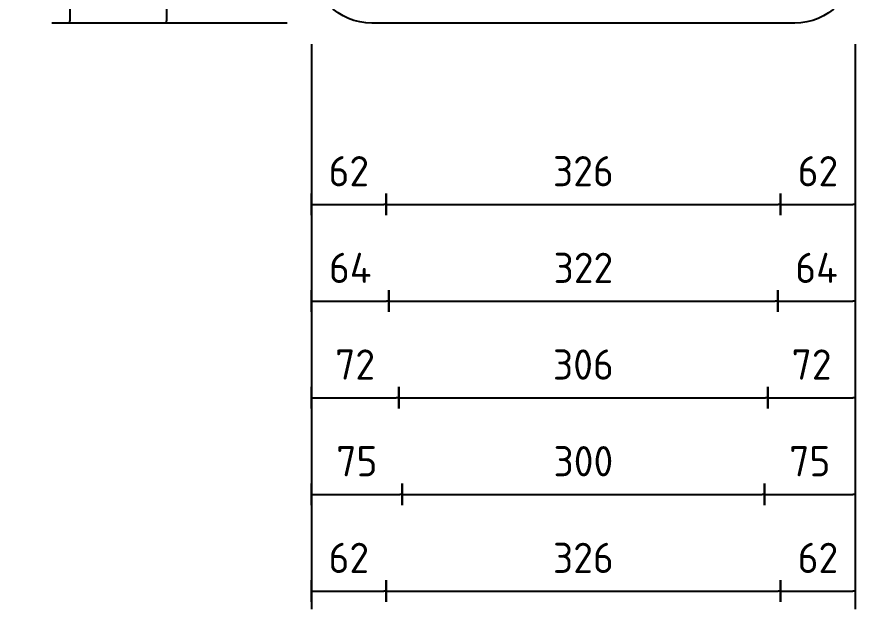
# Model space of a CAD drawing. Extents: x 0 to 420, y 0 to 297.
# Drawn here: x 253.8 to 323.2, y 101.4 to 150.5 of the extents above; entities that cross this region are included whole.
import ezdxf

# ---------------------------------------------------------------- set-up
doc = ezdxf.new("R2010")
doc.units = 0
doc.layers.get('0').update_dxf_attribs({"linetype": 'CONTINUOUS'})
doc.layers.get('DEFPOINTS').update_dxf_attribs({"linetype": 'CONTINUOUS'})
doc.layers.add('L35', color=3, linetype='CONTINUOUS')
doc.layers.add('T25', color=1, linetype='CONTINUOUS')
doc.styles.add('ISO', font='iso3098b.shx')
doc.dimstyles.new('SIGNSDIM', dxfattribs={"dimtxt": 2.5, "dimasz": 0.2, "dimexe": 1.5, "dimexo": 2, "dimgap": 1.5, "dimtad": 1, "dimdec": 4, "dimlfac": 10, "dimrnd": 1, "dimdsep": 46, "dimtxsty": 'ISO', "dimblk": 'SGNDIM', "dimcen": 2.5, "dimse2": 1, "dimadec": 0, "dimazin": 0, "dimtfac": 1, "dimtdec": 4, "dimtix": 1, "dimtmove": 0, "dimatfit": 3, "dimldrblk": 'SGNDIM', "dimfxl": 1, "dimtolj": 1, "dimtzin": 0, "dimarcsym": 0})

# ---------------------------------------------------------------- blocks, each defined once
blk = doc.blocks.new('SGNDIM')
for p, q in [((0, 4.5), (0, -4.5)), ((0, 0), (-1, 0))]:
    blk.add_line(p, q)
blk = doc.blocks.new('*D47')
at = {"layer": 'DEFPOINTS', "color": 0, "transparency": 16777216}
for p in [(278.153, 157.443), (266.153, 149.943), (278.153, 149.943)]:
    blk.add_point(p, dxfattribs=at)
at = {"layer": 'T25', "color": 0, "lineweight": -2, "transparency": 16777216}
for p, q in [((266.153, 157.243), (266.153, 150.143)), ((276.153, 149.943), (264.653, 149.943))]:
    blk.add_line(p, q, dxfattribs=at)
at = {"layer": 'T25', "color": 0, "lineweight": -2, "transparency": 16777216, "xscale": 0.2, "yscale": 0.2, "zscale": 0.2}
for p, rotation in [((266.153, 157.443), 90), ((266.153, 149.943), 270)]:
    blk.add_blockref('SGNDIM', p, dxfattribs=dict(at, rotation=rotation))
at = {"layer": 'T25', "color": 0, "transparency": 16777216, "insert": (263.403, 153.693), "char_height": 2.5, "attachment_point": 5, "rotation": 90, "style": 'ISO'}
blk.add_mtext('\\A1;75', dxfattribs=at)
blk = doc.blocks.new('*D58')
at = {"layer": 'DEFPOINTS', "color": 0, "transparency": 16777216}
for p in [(316.977, 149.565), (323.153, 149.565), (323.153, 102.943)]:
    blk.add_point(p, dxfattribs=at)
at = {"layer": 'T25', "color": 0, "lineweight": -2, "transparency": 16777216}
for p, q in [((323.153, 147.565), (323.153, 101.443)), ((317.177, 102.943), (322.953, 102.943))]:
    blk.add_line(p, q, dxfattribs=at)
at = {"layer": 'T25', "color": 0, "lineweight": -2, "transparency": 16777216, "xscale": 0.2, "yscale": 0.2, "zscale": 0.2, "rotation": 180}
blk.add_blockref('SGNDIM', (316.977, 102.943), dxfattribs=at)
at = {"layer": 'T25', "color": 0, "lineweight": -2, "transparency": 16777216, "xscale": 0.2, "yscale": 0.2, "zscale": 0.2}
blk.add_blockref('SGNDIM', (323.153, 102.943), dxfattribs=at)
at = {"layer": 'T25', "color": 0, "transparency": 16777216, "insert": (320.065, 105.693), "char_height": 2.5, "attachment_point": 5, "style": 'ISO'}
blk.add_mtext('\\A1;62', dxfattribs=at)
blk = doc.blocks.new('*D59')
at = {"layer": 'DEFPOINTS', "color": 0, "transparency": 16777216}
for p in [(284.329, 150.088), (316.977, 150.088), (316.977, 102.943)]:
    blk.add_point(p, dxfattribs=at)
at = {"layer": 'T25', "color": 0, "lineweight": -2, "transparency": 16777216}
blk.add_line((284.529, 102.943), (316.777, 102.943), dxfattribs=at)
at = {"layer": 'T25', "color": 0, "lineweight": -2, "transparency": 16777216, "xscale": 0.2, "yscale": 0.2, "zscale": 0.2, "rotation": 180}
blk.add_blockref('SGNDIM', (284.329, 102.943), dxfattribs=at)
at = {"layer": 'T25', "color": 0, "lineweight": -2, "transparency": 16777216, "xscale": 0.2, "yscale": 0.2, "zscale": 0.2}
blk.add_blockref('SGNDIM', (316.977, 102.943), dxfattribs=at)
at = {"layer": 'T25', "color": 0, "transparency": 16777216, "insert": (300.653, 105.693), "char_height": 2.5, "attachment_point": 5, "style": 'ISO'}
blk.add_mtext('\\A1;326', dxfattribs=at)
blk = doc.blocks.new('*D60')
at = {"layer": 'DEFPOINTS', "color": 0, "transparency": 16777216}
for p in [(278.153, 149.565), (284.329, 149.565), (284.329, 102.943)]:
    blk.add_point(p, dxfattribs=at)
at = {"layer": 'T25', "color": 0, "lineweight": -2, "transparency": 16777216}
for p, q in [((278.153, 147.565), (278.153, 101.443)), ((278.353, 102.943), (284.129, 102.943))]:
    blk.add_line(p, q, dxfattribs=at)
at = {"layer": 'T25', "color": 0, "lineweight": -2, "transparency": 16777216, "xscale": 0.2, "yscale": 0.2, "zscale": 0.2, "rotation": 180}
blk.add_blockref('SGNDIM', (278.153, 102.943), dxfattribs=at)
at = {"layer": 'T25', "color": 0, "lineweight": -2, "transparency": 16777216, "xscale": 0.2, "yscale": 0.2, "zscale": 0.2}
blk.add_blockref('SGNDIM', (284.329, 102.943), dxfattribs=at)
at = {"layer": 'T25', "color": 0, "transparency": 16777216, "insert": (281.241, 105.693), "char_height": 2.5, "attachment_point": 5, "style": 'ISO'}
blk.add_mtext('\\A1;62', dxfattribs=at)
blk = doc.blocks.new('*D61')
at = {"layer": 'DEFPOINTS', "color": 0, "transparency": 16777216}
for p in [(315.638, 150.204), (323.153, 150.204), (323.153, 110.943)]:
    blk.add_point(p, dxfattribs=at)
at = {"layer": 'T25', "color": 0, "lineweight": -2, "transparency": 16777216}
for p, q in [((323.153, 148.204), (323.153, 109.443)), ((315.838, 110.943), (322.953, 110.943))]:
    blk.add_line(p, q, dxfattribs=at)
at = {"layer": 'T25', "color": 0, "lineweight": -2, "transparency": 16777216, "xscale": 0.2, "yscale": 0.2, "zscale": 0.2, "rotation": 180}
blk.add_blockref('SGNDIM', (315.638, 110.943), dxfattribs=at)
at = {"layer": 'T25', "color": 0, "lineweight": -2, "transparency": 16777216, "xscale": 0.2, "yscale": 0.2, "zscale": 0.2}
blk.add_blockref('SGNDIM', (323.153, 110.943), dxfattribs=at)
at = {"layer": 'T25', "color": 0, "transparency": 16777216, "insert": (319.396, 113.693), "char_height": 2.5, "attachment_point": 5, "style": 'ISO'}
blk.add_mtext('\\A1;75', dxfattribs=at)
blk = doc.blocks.new('*D62')
at = {"layer": 'DEFPOINTS', "color": 0, "transparency": 16777216}
for p in [(285.667, 149.814), (315.638, 149.814), (315.638, 110.943)]:
    blk.add_point(p, dxfattribs=at)
at = {"layer": 'T25', "color": 0, "lineweight": -2, "transparency": 16777216}
blk.add_line((285.867, 110.943), (315.438, 110.943), dxfattribs=at)
at = {"layer": 'T25', "color": 0, "lineweight": -2, "transparency": 16777216, "xscale": 0.2, "yscale": 0.2, "zscale": 0.2, "rotation": 180}
blk.add_blockref('SGNDIM', (285.667, 110.943), dxfattribs=at)
at = {"layer": 'T25', "color": 0, "lineweight": -2, "transparency": 16777216, "xscale": 0.2, "yscale": 0.2, "zscale": 0.2}
blk.add_blockref('SGNDIM', (315.638, 110.943), dxfattribs=at)
at = {"layer": 'T25', "color": 0, "transparency": 16777216, "insert": (300.653, 113.693), "char_height": 2.5, "attachment_point": 5, "style": 'ISO'}
blk.add_mtext('\\A1;300', dxfattribs=at)
blk = doc.blocks.new('*D63')
at = {"layer": 'DEFPOINTS', "color": 0, "transparency": 16777216}
for p in [(278.153, 150.204), (285.667, 150.204), (285.667, 110.943)]:
    blk.add_point(p, dxfattribs=at)
at = {"layer": 'T25', "color": 0, "lineweight": -2, "transparency": 16777216}
for p, q in [((278.153, 148.204), (278.153, 109.443)), ((278.353, 110.943), (285.467, 110.943))]:
    blk.add_line(p, q, dxfattribs=at)
at = {"layer": 'T25', "color": 0, "lineweight": -2, "transparency": 16777216, "xscale": 0.2, "yscale": 0.2, "zscale": 0.2, "rotation": 180}
blk.add_blockref('SGNDIM', (278.153, 110.943), dxfattribs=at)
at = {"layer": 'T25', "color": 0, "lineweight": -2, "transparency": 16777216, "xscale": 0.2, "yscale": 0.2, "zscale": 0.2}
blk.add_blockref('SGNDIM', (285.667, 110.943), dxfattribs=at)
at = {"layer": 'T25', "color": 0, "transparency": 16777216, "insert": (281.91, 113.693), "char_height": 2.5, "attachment_point": 5, "style": 'ISO'}
blk.add_mtext('\\A1;75', dxfattribs=at)
blk = doc.blocks.new('*D64')
at = {"layer": 'DEFPOINTS', "color": 0, "transparency": 16777216}
for p in [(315.933, 149.73), (323.153, 149.73), (323.153, 118.943)]:
    blk.add_point(p, dxfattribs=at)
at = {"layer": 'T25', "color": 0, "lineweight": -2, "transparency": 16777216}
for p, q in [((323.153, 147.73), (323.153, 117.443)), ((316.133, 118.943), (322.953, 118.943))]:
    blk.add_line(p, q, dxfattribs=at)
at = {"layer": 'T25', "color": 0, "lineweight": -2, "transparency": 16777216, "xscale": 0.2, "yscale": 0.2, "zscale": 0.2, "rotation": 180}
blk.add_blockref('SGNDIM', (315.933, 118.943), dxfattribs=at)
at = {"layer": 'T25', "color": 0, "lineweight": -2, "transparency": 16777216, "xscale": 0.2, "yscale": 0.2, "zscale": 0.2}
blk.add_blockref('SGNDIM', (323.153, 118.943), dxfattribs=at)
at = {"layer": 'T25', "color": 0, "transparency": 16777216, "insert": (319.543, 121.693), "char_height": 2.5, "attachment_point": 5, "style": 'ISO'}
blk.add_mtext('\\A1;72', dxfattribs=at)
blk = doc.blocks.new('*D65')
at = {"layer": 'DEFPOINTS', "color": 0, "transparency": 16777216}
for p in [(285.373, 150.045), (315.933, 150.045), (315.933, 118.943)]:
    blk.add_point(p, dxfattribs=at)
at = {"layer": 'T25', "color": 0, "lineweight": -2, "transparency": 16777216}
blk.add_line((285.573, 118.943), (315.733, 118.943), dxfattribs=at)
at = {"layer": 'T25', "color": 0, "lineweight": -2, "transparency": 16777216, "xscale": 0.2, "yscale": 0.2, "zscale": 0.2, "rotation": 180}
blk.add_blockref('SGNDIM', (285.373, 118.943), dxfattribs=at)
at = {"layer": 'T25', "color": 0, "lineweight": -2, "transparency": 16777216, "xscale": 0.2, "yscale": 0.2, "zscale": 0.2}
blk.add_blockref('SGNDIM', (315.933, 118.943), dxfattribs=at)
at = {"layer": 'T25', "color": 0, "transparency": 16777216, "insert": (300.653, 121.693), "char_height": 2.5, "attachment_point": 5, "style": 'ISO'}
blk.add_mtext('\\A1;306', dxfattribs=at)
blk = doc.blocks.new('*D66')
at = {"layer": 'DEFPOINTS', "color": 0, "transparency": 16777216}
for p in [(278.153, 149.73), (285.373, 149.73), (285.373, 118.943)]:
    blk.add_point(p, dxfattribs=at)
at = {"layer": 'T25', "color": 0, "lineweight": -2, "transparency": 16777216}
for p, q in [((278.153, 147.73), (278.153, 117.443)), ((278.353, 118.943), (285.173, 118.943))]:
    blk.add_line(p, q, dxfattribs=at)
at = {"layer": 'T25', "color": 0, "lineweight": -2, "transparency": 16777216, "xscale": 0.2, "yscale": 0.2, "zscale": 0.2, "rotation": 180}
blk.add_blockref('SGNDIM', (278.153, 118.943), dxfattribs=at)
at = {"layer": 'T25', "color": 0, "lineweight": -2, "transparency": 16777216, "xscale": 0.2, "yscale": 0.2, "zscale": 0.2}
blk.add_blockref('SGNDIM', (285.373, 118.943), dxfattribs=at)
at = {"layer": 'T25', "color": 0, "transparency": 16777216, "insert": (281.763, 121.693), "char_height": 2.5, "attachment_point": 5, "style": 'ISO'}
blk.add_mtext('\\A1;72', dxfattribs=at)
blk = doc.blocks.new('*D67')
at = {"layer": 'DEFPOINTS', "color": 0, "transparency": 16777216}
for p in [(316.74, 150.084), (323.153, 150.084), (323.153, 126.943)]:
    blk.add_point(p, dxfattribs=at)
at = {"layer": 'T25', "color": 0, "lineweight": -2, "transparency": 16777216}
for p, q in [((323.153, 148.084), (323.153, 125.443)), ((316.94, 126.943), (322.953, 126.943))]:
    blk.add_line(p, q, dxfattribs=at)
at = {"layer": 'T25', "color": 0, "lineweight": -2, "transparency": 16777216, "xscale": 0.2, "yscale": 0.2, "zscale": 0.2, "rotation": 180}
blk.add_blockref('SGNDIM', (316.74, 126.943), dxfattribs=at)
at = {"layer": 'T25', "color": 0, "lineweight": -2, "transparency": 16777216, "xscale": 0.2, "yscale": 0.2, "zscale": 0.2}
blk.add_blockref('SGNDIM', (323.153, 126.943), dxfattribs=at)
at = {"layer": 'T25', "color": 0, "transparency": 16777216, "insert": (319.947, 129.693), "char_height": 2.5, "attachment_point": 5, "style": 'ISO'}
blk.add_mtext('\\A1;64', dxfattribs=at)
blk = doc.blocks.new('*D68')
at = {"layer": 'DEFPOINTS', "color": 0, "transparency": 16777216}
for p in [(284.565, 149.888), (316.74, 149.888), (316.74, 126.943)]:
    blk.add_point(p, dxfattribs=at)
at = {"layer": 'T25', "color": 0, "lineweight": -2, "transparency": 16777216}
blk.add_line((284.765, 126.943), (316.54, 126.943), dxfattribs=at)
at = {"layer": 'T25', "color": 0, "lineweight": -2, "transparency": 16777216, "xscale": 0.2, "yscale": 0.2, "zscale": 0.2, "rotation": 180}
blk.add_blockref('SGNDIM', (284.565, 126.943), dxfattribs=at)
at = {"layer": 'T25', "color": 0, "lineweight": -2, "transparency": 16777216, "xscale": 0.2, "yscale": 0.2, "zscale": 0.2}
blk.add_blockref('SGNDIM', (316.74, 126.943), dxfattribs=at)
at = {"layer": 'T25', "color": 0, "transparency": 16777216, "insert": (300.653, 129.693), "char_height": 2.5, "attachment_point": 5, "style": 'ISO'}
blk.add_mtext('\\A1;322', dxfattribs=at)
blk = doc.blocks.new('*D69')
at = {"layer": 'DEFPOINTS', "color": 0, "transparency": 16777216}
for p in [(278.153, 150.084), (284.565, 150.084), (284.565, 126.943)]:
    blk.add_point(p, dxfattribs=at)
at = {"layer": 'T25', "color": 0, "lineweight": -2, "transparency": 16777216}
for p, q in [((278.153, 148.084), (278.153, 125.443)), ((278.353, 126.943), (284.365, 126.943))]:
    blk.add_line(p, q, dxfattribs=at)
at = {"layer": 'T25', "color": 0, "lineweight": -2, "transparency": 16777216, "xscale": 0.2, "yscale": 0.2, "zscale": 0.2, "rotation": 180}
blk.add_blockref('SGNDIM', (278.153, 126.943), dxfattribs=at)
at = {"layer": 'T25', "color": 0, "lineweight": -2, "transparency": 16777216, "xscale": 0.2, "yscale": 0.2, "zscale": 0.2}
blk.add_blockref('SGNDIM', (284.565, 126.943), dxfattribs=at)
at = {"layer": 'T25', "color": 0, "transparency": 16777216, "insert": (281.359, 129.693), "char_height": 2.5, "attachment_point": 5, "style": 'ISO'}
blk.add_mtext('\\A1;64', dxfattribs=at)
blk = doc.blocks.new('*D70')
at = {"layer": 'DEFPOINTS', "color": 0, "transparency": 16777216}
for p in [(316.977, 149.823), (323.153, 149.823), (323.153, 134.943)]:
    blk.add_point(p, dxfattribs=at)
at = {"layer": 'T25', "color": 0, "lineweight": -2, "transparency": 16777216}
for p, q in [((323.153, 147.823), (323.153, 133.443)), ((317.177, 134.943), (322.953, 134.943))]:
    blk.add_line(p, q, dxfattribs=at)
at = {"layer": 'T25', "color": 0, "lineweight": -2, "transparency": 16777216, "xscale": 0.2, "yscale": 0.2, "zscale": 0.2, "rotation": 180}
blk.add_blockref('SGNDIM', (316.977, 134.943), dxfattribs=at)
at = {"layer": 'T25', "color": 0, "lineweight": -2, "transparency": 16777216, "xscale": 0.2, "yscale": 0.2, "zscale": 0.2}
blk.add_blockref('SGNDIM', (323.153, 134.943), dxfattribs=at)
at = {"layer": 'T25', "color": 0, "transparency": 16777216, "insert": (320.065, 137.693), "char_height": 2.5, "attachment_point": 5, "style": 'ISO'}
blk.add_mtext('\\A1;62', dxfattribs=at)
blk = doc.blocks.new('*D71')
at = {"layer": 'DEFPOINTS', "color": 0, "transparency": 16777216}
for p in [(284.329, 149.989), (316.977, 149.989), (316.977, 134.943)]:
    blk.add_point(p, dxfattribs=at)
at = {"layer": 'T25', "color": 0, "lineweight": -2, "transparency": 16777216}
blk.add_line((284.529, 134.943), (316.777, 134.943), dxfattribs=at)
at = {"layer": 'T25', "color": 0, "lineweight": -2, "transparency": 16777216, "xscale": 0.2, "yscale": 0.2, "zscale": 0.2, "rotation": 180}
blk.add_blockref('SGNDIM', (284.329, 134.943), dxfattribs=at)
at = {"layer": 'T25', "color": 0, "lineweight": -2, "transparency": 16777216, "xscale": 0.2, "yscale": 0.2, "zscale": 0.2}
blk.add_blockref('SGNDIM', (316.977, 134.943), dxfattribs=at)
at = {"layer": 'T25', "color": 0, "transparency": 16777216, "insert": (300.653, 137.693), "char_height": 2.5, "attachment_point": 5, "style": 'ISO'}
blk.add_mtext('\\A1;326', dxfattribs=at)
blk = doc.blocks.new('*D72')
at = {"layer": 'DEFPOINTS', "color": 0, "transparency": 16777216}
for p in [(278.153, 149.823), (284.329, 149.823), (284.329, 134.943)]:
    blk.add_point(p, dxfattribs=at)
at = {"layer": 'T25', "color": 0, "lineweight": -2, "transparency": 16777216}
for p, q in [((278.153, 147.823), (278.153, 133.443)), ((278.353, 134.943), (284.129, 134.943))]:
    blk.add_line(p, q, dxfattribs=at)
at = {"layer": 'T25', "color": 0, "lineweight": -2, "transparency": 16777216, "xscale": 0.2, "yscale": 0.2, "zscale": 0.2, "rotation": 180}
blk.add_blockref('SGNDIM', (278.153, 134.943), dxfattribs=at)
at = {"layer": 'T25', "color": 0, "lineweight": -2, "transparency": 16777216, "xscale": 0.2, "yscale": 0.2, "zscale": 0.2}
blk.add_blockref('SGNDIM', (284.329, 134.943), dxfattribs=at)
at = {"layer": 'T25', "color": 0, "transparency": 16777216, "insert": (281.241, 137.693), "char_height": 2.5, "attachment_point": 5, "style": 'ISO'}
blk.add_mtext('\\A1;62', dxfattribs=at)
blk = doc.blocks.new('*D73')
at = {"layer": 'DEFPOINTS', "color": 0, "transparency": 16777216}
for p in [(278.153, 224.943), (258.153, 149.943), (278.153, 149.943)]:
    blk.add_point(p, dxfattribs=at)
at = {"layer": 'T25', "color": 0, "lineweight": -2, "transparency": 16777216}
for p, q in [((276.153, 224.943), (256.653, 224.943)), ((258.153, 224.743), (258.153, 150.143)), ((276.153, 149.943), (256.653, 149.943))]:
    blk.add_line(p, q, dxfattribs=at)
at = {"layer": 'T25', "color": 0, "lineweight": -2, "transparency": 16777216, "xscale": 0.2, "yscale": 0.2, "zscale": 0.2}
for p, rotation in [((258.153, 224.943), 90), ((258.153, 149.943), 270)]:
    blk.add_blockref('SGNDIM', p, dxfattribs=dict(at, rotation=rotation))
at = {"layer": 'T25', "color": 0, "transparency": 16777216, "insert": (255.403, 187.443), "char_height": 2.5, "attachment_point": 5, "rotation": 90, "style": 'ISO'}
blk.add_mtext('\\A1;750', dxfattribs=at)

msp = doc.modelspace()

# ---------------------------------------------------------------- linework, layer by layer
at = {"layer": 'L35'}
msp.add_lwpolyline([(278.152689, 154.943323), (278.152689, 219.943323, -0.414213562), (283.152689, 224.943323), (318.152689, 224.943323, -0.414213562), (323.152689, 219.943323), (323.152689, 154.943323, -0.414213562), (318.152689, 149.943323), (283.152689, 149.943323, -0.414213562)], format="xyb", close=True, dxfattribs=at)

# ---------------------------------------------------------------- dimensions: what is measured, and where the dimension line sits
at = {"layer": 'T25'}
for base, p1, override, picture, middle in [((258.152689, 149.943323), (278.152689, 224.943323), {"dimse2": 0}, '*D73', (255.402689, 187.443323)), ((266.152689, 149.943323), (278.152689, 157.443323), {"dimse1": 1, "dimse2": 0}, '*D47', (263.402689, 153.693323))]:
    dim = msp.add_linear_dim(base=base, p1=p1, p2=(278.152689, 149.943323), angle=90, dimstyle='SIGNSDIM', override=override, dxfattribs=at)
    dim.commit()
    dim.dimension.update_dxf_attribs({"geometry": picture, "text_midpoint": middle})
for base, p1, p2, picture, middle in [((285.667017, 110.943323), (278.152689, 150.204315), (285.667017, 150.204315), '*D63', (281.909853, 113.693323)), ((284.564972, 126.943323), (278.152689, 150.084432), (284.564972, 150.084432), '*D69', (281.358831, 129.693323)), ((284.328866, 134.943323), (278.152689, 149.822689), (284.328866, 149.822689), '*D72', (281.240778, 137.693323)), ((285.372755, 118.943323), (278.152689, 149.730398), (285.372755, 149.730398), '*D66', (281.762722, 121.693323)), ((284.328866, 102.943323), (278.152689, 149.565337), (284.328866, 149.565337), '*D60', (281.240778, 105.693323))]:
    dim = msp.add_linear_dim(base=base, p1=p1, p2=p2, dimstyle='SIGNSDIM', dxfattribs=at)
    dim.commit()
    dim.dimension.update_dxf_attribs({"geometry": picture, "text_midpoint": middle})
for base, p1, p2, override, picture, middle in [((316.976512, 102.943323), (284.328866, 150.087939), (316.976512, 150.087939), {"dimse1": 1}, '*D59', (300.652689, 105.693323)), ((316.976512, 134.943323), (284.328866, 149.989477), (316.976512, 149.989477), {"dimse1": 1}, '*D71', (300.652689, 137.693323)), ((316.740407, 126.9433233), (284.5649718, 149.8875582), (316.740407, 149.8875582), {"dimse1": 1}, '*D68', (300.6526894, 129.6933233)), ((315.932624, 118.943323), (285.372755, 150.044963), (315.932624, 150.044963), {"dimse1": 1}, '*D65', (300.652689, 121.693323)), ((323.152689, 110.943323), (315.638362, 150.204315), (323.152689, 150.204315), {"dimse1": 1, "dimse2": 0}, '*D61', (319.395526, 113.693323)), ((323.152689, 126.943323), (316.740407, 150.084432), (323.152689, 150.084432), {"dimse1": 1, "dimse2": 0}, '*D67', (319.946548, 129.693323)), ((315.6383621, 110.9433233), (285.6670166, 149.8137552), (315.6383621, 149.8137552), {"dimse1": 1}, '*D62', (300.6526894, 113.6933233)), ((323.1526894, 118.9433233), (315.9326238, 149.7303979), (323.1526894, 149.7303979), {"dimse1": 1, "dimse2": 0}, '*D64', (319.5426566, 121.6933233)), ((323.152689, 134.943323), (316.976512, 149.822689), (323.152689, 149.822689), {"dimse1": 1, "dimse2": 0}, '*D70', (320.064601, 137.693323)), ((323.152689, 102.943323), (316.976512, 149.565337), (323.152689, 149.565337), {"dimse1": 1, "dimse2": 0}, '*D58', (320.064601, 105.693323))]:
    dim = msp.add_linear_dim(base=base, p1=p1, p2=p2, dimstyle='SIGNSDIM', override=override, dxfattribs=at)
    dim.commit()
    dim.dimension.update_dxf_attribs({"geometry": picture, "text_midpoint": middle})

doc.saveas('drawing.dxf')
